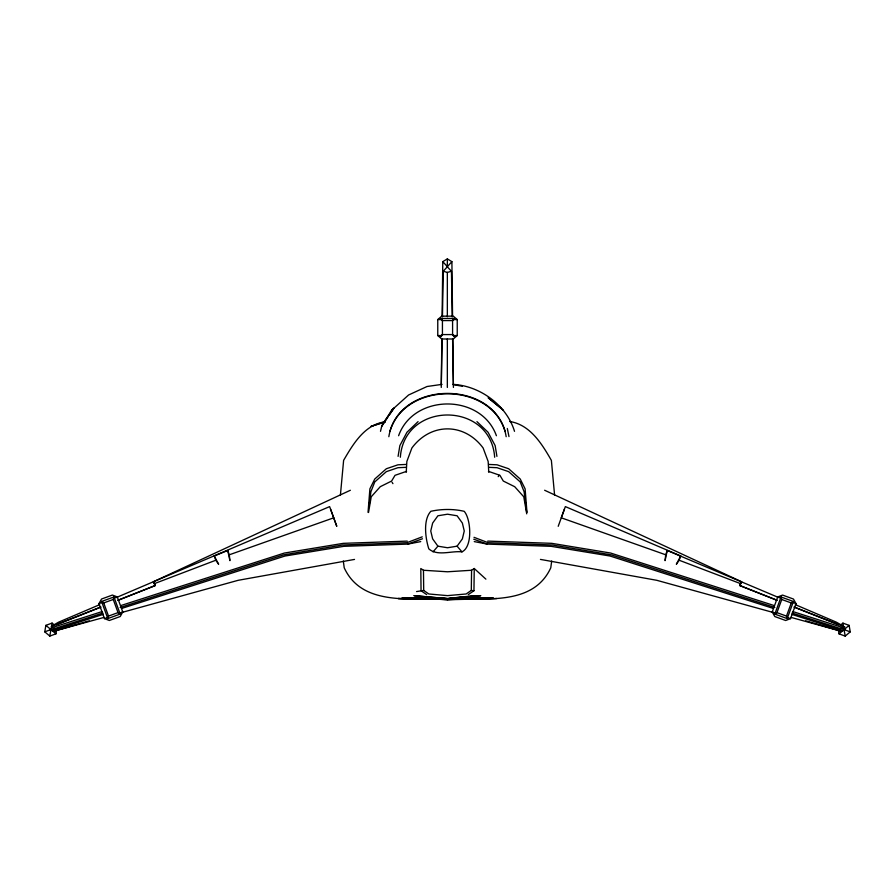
<?xml version="1.0" encoding="UTF-8"?>
<svg xmlns="http://www.w3.org/2000/svg" width="895" height="895" viewBox="0 0 895 895"><rect width="100%" height="100%" fill="white"/><g stroke="black" fill="none" stroke-linecap="round" stroke-linejoin="round"><path stroke-width="1.34" d="M447.343 387.445L447.343 338.936M447.343 316.763L447.343 272.427L451.449 271.252L452.221 316.897M452.557 316.159L451.897 261.642L447.343 258.901L447.343 266.766L443.238 271.252L442.454 316.897M107.825 616.42L107.803 618.579L120.187 614.071L113.967 596.965L101.571 601.474L107.803 618.579L108.508 616.084L103.719 602.928L101.571 601.474M441.291 384.649L441.85 338.523M442.119 316.159L442.779 261.642L447.343 258.901M416.567 591.573L423.704 590.431L428.828 593.978L447.489 595.634L466.138 593.978L471.296 590.431L471.575 570.26L474.249 568.515L485.884 579.143M468.208 594.683L473.947 590.745L474.249 568.515M441.257 387.445L442.074 339.037M406.24 472.314L406.856 461.462L411.89 447.992C430.775 422.507 464.236 422.507 483.121 447.992L488.155 461.462L488.771 472.314M368.046 512.264L369.903 488.804L374.77 479.015L386.349 468.745L397.951 464.807L406.207 464.438M340.424 494.924L343.624 460.332C353.033 444.222 364.612 424.521 384.962 421.858M667.256 550.503L665.701 554.788L665.063 560.65L667.256 550.503L778.717 597.569M369.176 505.429L370.91 491.702L374.77 481.913L386.349 471.643L397.951 467.705L406.207 467.335M551.689 561.02L550.783 567.822C532.503 607.392 482.282 596.999 447.455 599.751C412.651 597.021 362.486 607.358 344.217 567.799L343.311 561.008M398.085 456.372L399.864 445.598L406.979 432.24L418.066 421.634M400.345 457.244C404.316 400.915 490.695 400.915 494.666 457.244M368.516 512.533L371.235 496.781L380.286 486.679L391.607 481.04L395.031 475.323L406.587 471.341M56.676 629.923L55.993 633.817L49.796 636.076L44.75 631.836L45.891 625.348L52.089 623.099L54.103 624.788M44.75 631.836L49.986 629.935L51.116 628.592L52.089 623.099M49.796 636.076L50.769 630.583L49.986 629.935M55.993 633.817L51.72 630.237L51.116 628.592M388.833 436.704C398.163 378.988 496.848 378.988 506.178 436.704M389.896 431.334C405.032 381.281 489.968 381.281 505.116 431.334M380.498 431.323L381.729 426.177L384.537 421.276L393.934 408.198L391.551 410.324L381.729 426.177L387.837 417.193M120.187 614.071L118.039 612.616L113.251 599.46L113.967 596.965M775.999 599.918L739.606 585.475L741.552 581.728L544.619 490.247M558.211 526.305L564.443 509.11M680.715 555.952L676.351 564.264L679.16 560.236L680.715 555.952L565.349 506.604L561.277 517.813L665.701 554.788M772.24 611.979L777.71 596.943L782.588 595.085L793.462 599.046L796.002 603.599L790.531 618.635L785.653 620.503L774.779 616.543L772.24 611.979L776.155 613.411M774.813 614.093L781.044 596.987L793.429 601.496L787.197 618.602L774.813 614.093L776.961 612.639L781.749 599.482L781.044 596.987M787.175 616.442L787.197 618.602L786.492 616.107L791.281 602.95L793.429 601.496M441.671 334.652L440.911 336.677L442.432 334.573L442.432 320.578L440.911 318.475L454.101 318.475L453.34 320.488M741.552 581.728L739.606 585.475L777.307 600.355M398.611 435.72C413.658 393.386 481.342 393.386 496.401 435.72M98.998 603.577L101.538 599.024L112.412 595.063L117.29 596.92L122.76 611.956L120.221 616.521L109.347 620.481L104.469 618.613L98.998 603.577L102.914 602.156M389.359 414.944L393.934 408.198M457.099 546.174L462.368 538.891L464.259 530.992L462.368 523.072L457.099 515.777L447.522 514.2L437.912 515.777L432.643 523.072L430.752 530.992L432.643 538.891L437.912 546.174L447.522 547.751L457.099 546.174L461.965 551.868C472.952 546.767 470.949 518.809 464.181 511.302C453.407 508.841 441.615 508.897 430.831 511.302C422.832 519.961 425.517 538.622 428.806 548.87C437.454 556.567 451.516 550.593 461.965 551.868M453.34 334.652L454.101 336.677L452.579 334.573L452.579 320.578L454.101 318.475M498.213 476.643L499.209 475.323M433.046 551.868L437.912 546.174M451.897 261.642L447.388 266.665L442.779 261.642M391.551 410.324L408.59 394.986L427.049 386.506L442.052 384.358M437.767 319.571L441.716 316.159L453.295 316.159L457.233 319.571L457.233 335.569L453.295 338.992L441.716 338.992L437.767 335.569L437.767 319.571L441.94 319.571M840.897 624.811L842.911 623.121L849.109 625.37L850.25 631.87L845.204 636.099L839.007 633.85L838.324 629.957M840.483 628.312L844.835 628.961L849.109 625.37M839.007 633.85L843.28 630.259L843.101 629.263M845.204 636.099L844.231 630.606L844.835 628.961M53.275 625.225L58.6 622.17L99.614 604.684M116.272 597.58L153.437 581.739L350.37 490.259M118.99 599.93L155.383 585.487L153.437 581.739L329.628 506.615L336.777 526.316L330.546 509.121M214.263 555.963L218.637 564.275L215.818 560.236L214.263 555.963L227.722 550.514L229.288 554.799L229.914 560.65L227.722 550.514M56.598 624.688L100.788 607.157M51.362 626.534L100.766 607.034M117.67 600.366L155.383 585.487L153.437 581.739M154.074 583.764L215.818 560.236M422.25 536.843L406.833 542.717L342.751 544.988L283.693 554.855L120.165 607.492M114.683 597.871L117.29 596.92M103.719 602.928L113.251 599.46M51.899 629.241L54.517 628.29M50.769 630.583L51.72 630.237M108.508 616.084L118.039 612.616M104.469 618.613L108.396 617.192M118.845 613.388L122.76 611.956M121.776 608.41L284.923 556.041L343.825 546.33L407.807 544.104L422.474 538.768M229.288 554.799L333.712 517.825M385.331 421.579L370.899 426.456L384.917 422.104M53.689 628.883L102.88 613.053M51.798 627.731L102.298 611.509M120.903 605.535L284.364 553.054L343.277 543.343L407.247 541.117M52.805 630.561L103.205 614.373M89.243 620.85L53.118 631.445L104.1 617.371M121.53 612.549L238.227 580.296L354.521 559.42M407.807 544.104L420.739 541.609M432.531 598.095L403.925 597.748L447.466 598.643L492.899 597.659L447.466 598.643L402.09 597.659L447.466 598.621L473.768 595.678M447.466 598.621L414.105 595.678L447.466 598.621L480.805 595.678L450.286 598.061M471.575 570.26L447.522 571.782L423.469 570.26L420.807 568.515L421.053 590.745L426.758 594.683M458.609 599.191L398.197 598.531L460.041 599.191M469.741 598.856L487.831 598.319M447.455 599.751L496.792 598.531M467.033 598.99L492.183 598.307M447.299 266.766L451.449 271.252M453.071 319.571L457.233 319.571M442.432 320.578L452.579 320.578M442.432 334.573L452.579 334.573M437.767 335.569L441.94 335.569M453.071 335.569L457.233 335.569M402.817 598.307L425.147 598.923M432.117 599.113L447.466 599.527L436.357 599.191M407.169 598.319L425.237 598.856M487.741 541.106L551.712 543.332L610.625 553.043L774.085 605.535M474.238 541.598L487.182 544.093L551.152 546.33L610.066 556.03L773.213 608.41M488.804 464.438L497.061 464.807L508.662 468.745L520.241 479.038L525.108 488.838L526.965 512.276M488.804 467.335L497.061 467.705L508.662 471.643L520.241 481.935L524.101 491.735L525.835 505.451M471.296 590.431L473.947 590.745M452.959 384.358C480.033 385.823 506.581 405.189 514.513 431.323M452.904 384.559L462.357 386.26M540.457 559.409L656.751 580.296L773.448 612.549M790.889 617.36L841.859 631.456L805.746 620.839M443.238 271.252L447.343 272.427M509.68 421.5C530.097 424.588 541.967 443.954 551.376 460.388L554.576 494.969M792.69 611.509L843.191 627.719M774.824 607.481L611.296 554.855L552.226 544.977L488.155 542.706L474.014 537.324M792.097 613.041L841.289 628.872M791.784 614.362L842.184 630.55M488.424 471.341L499.925 475.323L503.303 481.04L514.714 486.712L523.776 496.814L526.719 513.853M777.71 596.943L780.328 597.894M792.086 602.178L796.002 603.599M781.749 599.482L791.281 602.95M845.014 629.957L850.25 631.87M843.28 630.259L844.231 630.606M776.961 612.639L786.492 616.107M786.615 617.214L790.531 618.635M473.735 539.204L487.182 544.093M679.16 560.236L740.903 583.764M794.212 607.034L844.925 627.037M794.189 607.146L838.391 624.676M795.375 604.673L836.377 622.17L841.714 625.213M501.066 408.198L488.155 397.738L503.46 410.324M45.891 625.348L50.165 628.939M476.945 421.634L488.032 432.24L495.148 445.598L496.926 456.372M392.066 482.315L392.927 483.658M440.911 318.475L441.671 320.488M507.308 428.492L508.986 436.592M842.911 623.121L843.884 628.614M526.182 508.192L526.707 512.298M452.601 339.037L453.418 387.445M452.836 338.523L453.385 384.649M423.469 570.26L423.704 590.431"/></g></svg>
